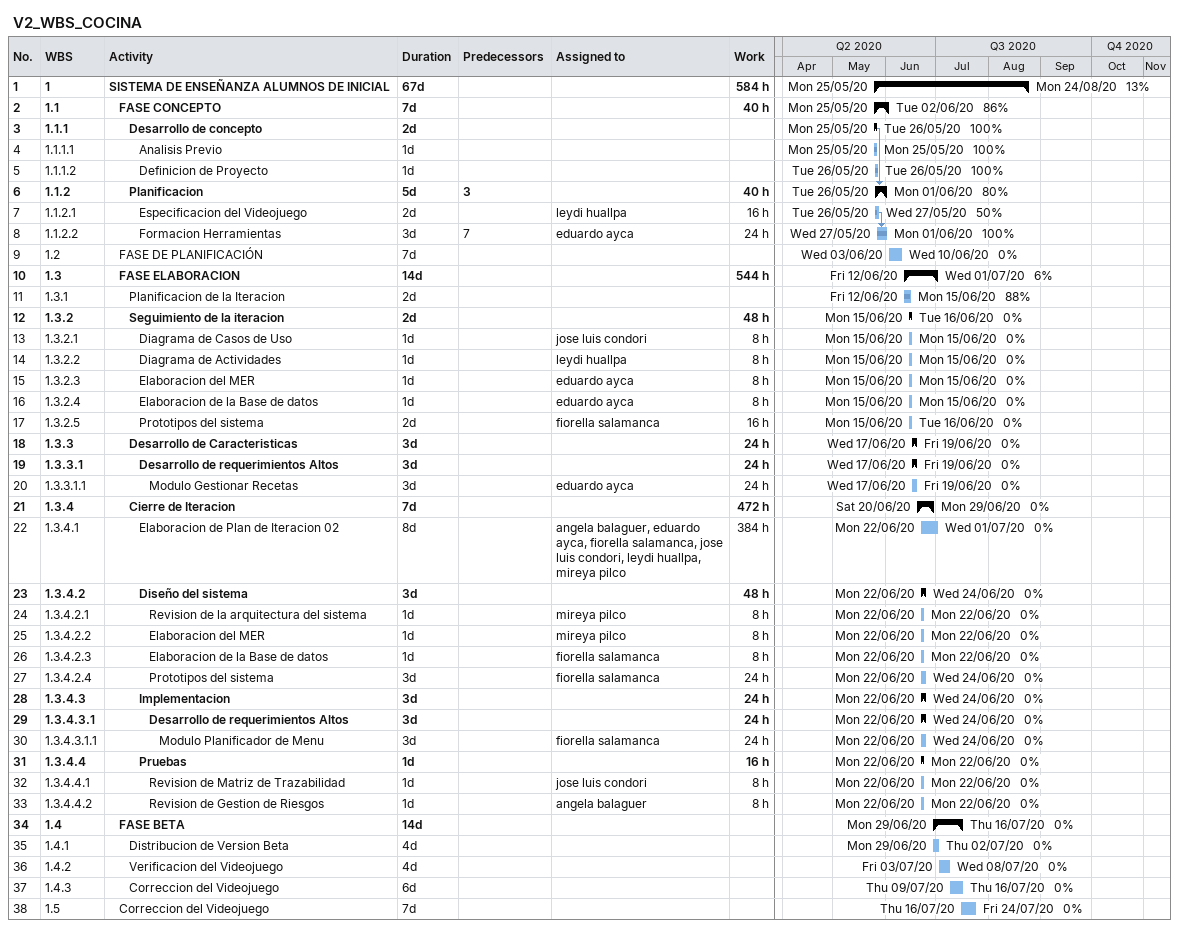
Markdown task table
V2_WBS_COCINA

| ID | WBS | Task | Duration | Start | Finish | Predecessors | Resources | % complete | Work (h) |
|---|---|---|---|---|---|---|---|---|---|
| 1 | 1 | **SISTEMA DE ENSEÑANZA ALUMNOS DE INICIAL** | 67d | 2020-05-25 | 2020-08-24 |  |  | 13 | 584 |
| 2 | 1.1 | **FASE CONCEPTO** | 7d | 2020-05-25 | 2020-06-02 |  |  | 86 | 40 |
| 3 | 1.1.1 | **Desarrollo de concepto** | 2d | 2020-05-25 | 2020-05-26 |  |  | 100 |  |
| 4 | 1.1.1.1 | Analisis Previo | 1d | 2020-05-25 | 2020-05-25 |  |  | 100 |  |
| 5 | 1.1.1.2 | Definicion de Proyecto | 1d | 2020-05-26 | 2020-05-26 |  |  | 100 |  |
| 6 | 1.1.2 | **Planificacion** | 5d | 2020-05-26 | 2020-06-01 | 3 |  | 80 | 40 |
| 7 | 1.1.2.1 | Especificacion del Videojuego | 2d | 2020-05-26 | 2020-05-27 |  | leydi huallpa | 50 | 16 |
| 8 | 1.1.2.2 | Formacion Herramientas | 3d | 2020-05-27 | 2020-06-01 | 7 | eduardo ayca | 100 | 24 |
| 9 | 1.2 | FASE DE PLANIFICACIÓN | 7d | 2020-06-03 | 2020-06-10 |  |  | 0 |  |
| 10 | 1.3 | **FASE ELABORACION** | 14d | 2020-06-12 | 2020-07-01 |  |  | 6 | 544 |
| 11 | 1.3.1 | Planificacion de la Iteracion | 2d | 2020-06-12 | 2020-06-15 |  |  | 88 |  |
| 12 | 1.3.2 | **Seguimiento de la iteracion** | 2d | 2020-06-15 | 2020-06-16 |  |  | 0 | 48 |
| 13 | 1.3.2.1 | Diagrama de Casos de Uso | 1d | 2020-06-15 | 2020-06-15 |  | jose luis condori | 0 | 8 |
| 14 | 1.3.2.2 | Diagrama de Actividades | 1d | 2020-06-15 | 2020-06-15 |  | leydi huallpa | 0 | 8 |
| 15 | 1.3.2.3 | Elaboracion del MER | 1d | 2020-06-15 | 2020-06-15 |  | eduardo ayca | 0 | 8 |
| 16 | 1.3.2.4 | Elaboracion de la Base de datos | 1d | 2020-06-15 | 2020-06-15 |  | eduardo ayca | 0 | 8 |
| 17 | 1.3.2.5 | Prototipos del sistema | 2d | 2020-06-15 | 2020-06-16 |  | fiorella salamanca | 0 | 16 |
| 18 | 1.3.3 | **Desarrollo de Caracteristicas** | 3d | 2020-06-17 | 2020-06-19 |  |  | 0 | 24 |
| 19 | 1.3.3.1 | **Desarrollo de requerimientos Altos** | 3d | 2020-06-17 | 2020-06-19 |  |  | 0 | 24 |
| 20 | 1.3.3.1.1 | Modulo Gestionar Recetas | 3d | 2020-06-17 | 2020-06-19 |  | eduardo ayca | 0 | 24 |
| 21 | 1.3.4 | **Cierre de Iteracion** | 7d | 2020-06-20 | 2020-06-29 |  |  | 0 | 472 |
| 22 | 1.3.4.1 | Elaboracion de Plan de Iteracion 02 | 8d | 2020-06-22 | 2020-07-01 |  | angela balaguer, eduardo ayca, fiorella salamanca, jose luis condori, leydi huallpa, mireya pilco | 0 | 384 |
| 23 | 1.3.4.2 | **Diseño del sistema** | 3d | 2020-06-22 | 2020-06-24 |  |  | 0 | 48 |
| 24 | 1.3.4.2.1 | Revision de la arquitectura del sistema | 1d | 2020-06-22 | 2020-06-22 |  | mireya pilco | 0 | 8 |
| 25 | 1.3.4.2.2 | Elaboracion del MER | 1d | 2020-06-22 | 2020-06-22 |  | mireya pilco | 0 | 8 |
| 26 | 1.3.4.2.3 | Elaboracion de la Base de datos | 1d | 2020-06-22 | 2020-06-22 |  | fiorella salamanca | 0 | 8 |
| 27 | 1.3.4.2.4 | Prototipos del sistema | 3d | 2020-06-22 | 2020-06-24 |  | fiorella salamanca | 0 | 24 |
| 28 | 1.3.4.3 | **Implementacion** | 3d | 2020-06-22 | 2020-06-24 |  |  | 0 | 24 |
| 29 | 1.3.4.3.1 | **Desarrollo de requerimientos Altos** | 3d | 2020-06-22 | 2020-06-24 |  |  | 0 | 24 |
| 30 | 1.3.4.3.1.1 | Modulo Planificador de Menu | 3d | 2020-06-22 | 2020-06-24 |  | fiorella salamanca | 0 | 24 |
| 31 | 1.3.4.4 | **Pruebas** | 1d | 2020-06-22 | 2020-06-22 |  |  | 0 | 16 |
| 32 | 1.3.4.4.1 | Revision de Matriz de Trazabilidad | 1d | 2020-06-22 | 2020-06-22 |  | jose luis condori | 0 | 8 |
| 33 | 1.3.4.4.2 | Revision de Gestion de Riesgos | 1d | 2020-06-22 | 2020-06-22 |  | angela balaguer | 0 | 8 |
| 34 | 1.4 | **FASE BETA** | 14d | 2020-06-29 | 2020-07-16 |  |  | 0 |  |
| 35 | 1.4.1 | Distribucion de Version Beta | 4d | 2020-06-29 | 2020-07-02 |  |  | 0 |  |
| 36 | 1.4.2 | Verificacion del Videojuego | 4d | 2020-07-03 | 2020-07-08 |  |  | 0 |  |
| 37 | 1.4.3 | Correccion del Videojuego | 6d | 2020-07-09 | 2020-07-16 |  |  | 0 |  |
| 38 | 1.5 | Correccion del Videojuego | 7d | 2020-07-16 | 2020-07-24 |  |  | 0 |  |
